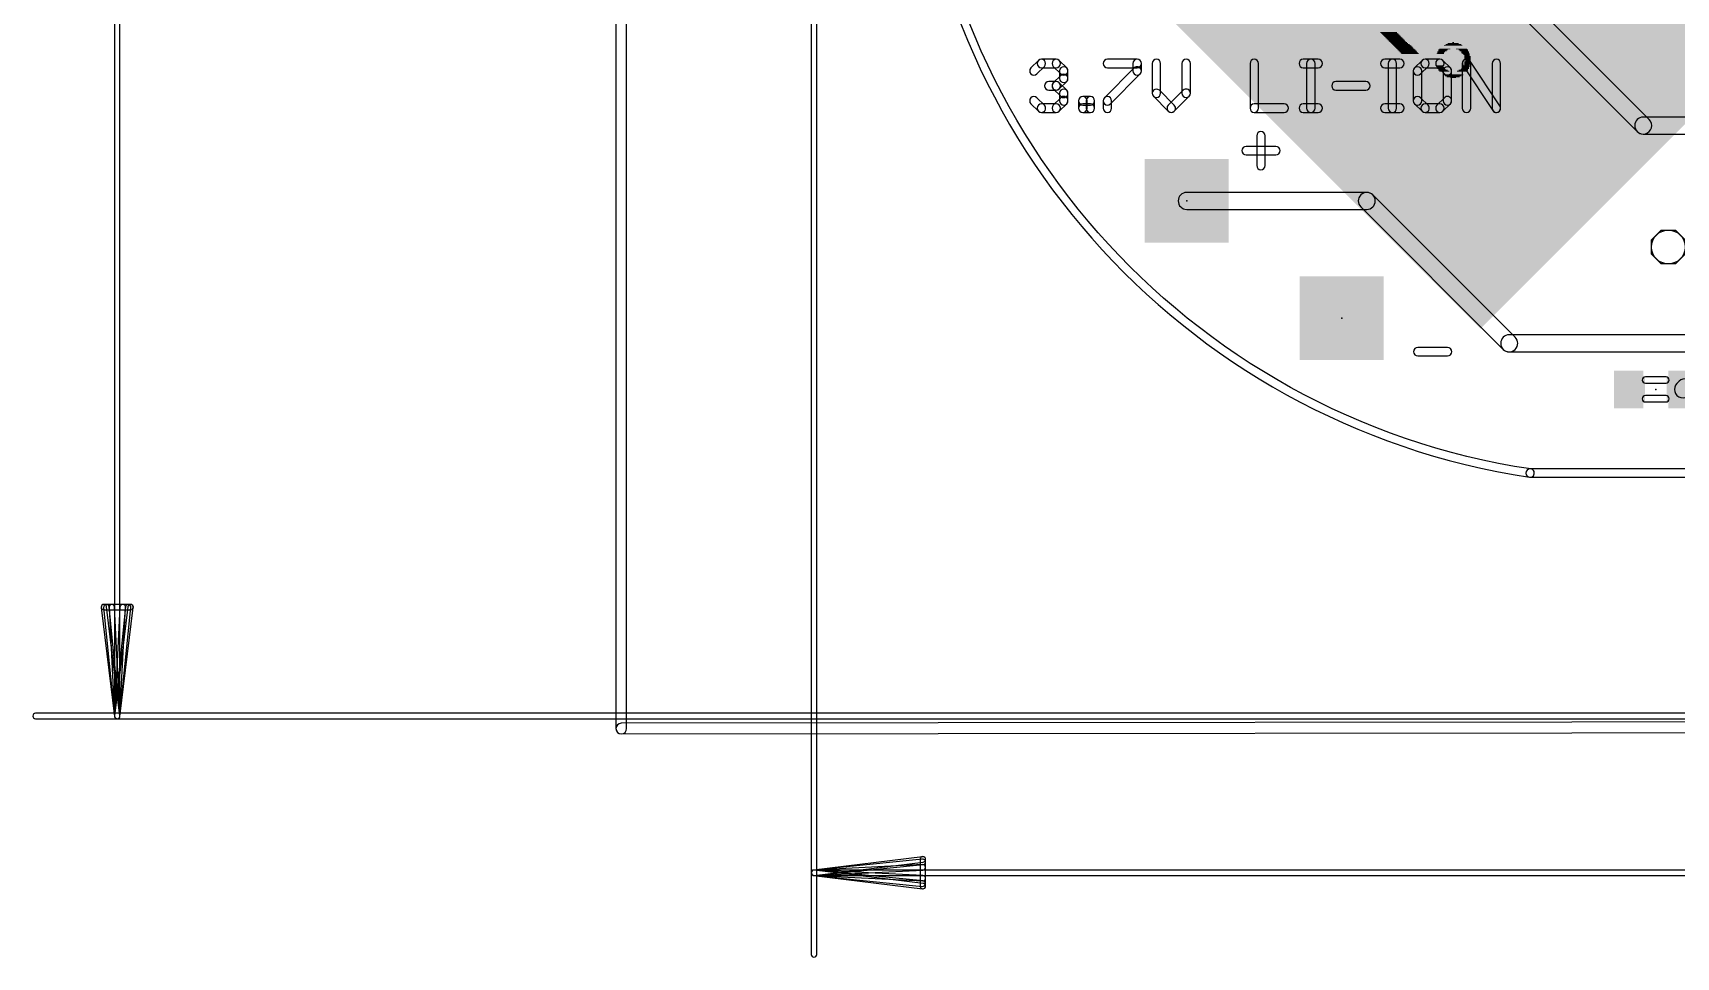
# Model space of a CAD drawing. Extents: x -21 to 88, y -12 to 76.
# Drawn here: x -20.85 to 18.39, y -11.56 to 10.51 of the extents above; entities that cross this region are included whole.
import ezdxf

# ---------------------------------------------------------------- set-up
doc = ezdxf.new("R2010")
doc.units = 0
for name, color, linetype in [('1', 22, 'CONTINUOUS'), ('16', 175, 'CONTINUOUS'), ('18', 82, 'CONTINUOUS'), ('20', 7, 'CONTINUOUS'), ('21', 253, 'CONTINUOUS'), ('22', 253, 'CONTINUOUS'), ('23', 7, 'CONTINUOUS'), ('51', 253, 'CONTINUOUS')]:
    doc.layers.add(name, color=color, linetype=linetype)

# ---------------------------------------------------------------- blocks, each defined once
blk = doc.blocks.new('RECT')
blk.add_solid([(-0.5, -0.5), (0.5, -0.5), (-0.5, 0.5), (0.5, 0.5)])
blk = doc.blocks.new('OCTAGONV')
blk.add_lwpolyline([(-0.5, -0.2071), (-0.5, 0.2071), (-0.2071, 0.5), (0.2071, 0.5), (0.5, 0.2071), (0.5, -0.2071), (0.2071, -0.5), (-0.2071, -0.5)], close=True)
blk = doc.blocks.new('ROUNDV')
blk.add_circle((0, 0), 0.5)

msp = doc.modelspace()

# ---------------------------------------------------------------- linework, layer by layer
at = {"layer": '1'}
for points in [[(-6.927, 33.125), (-6.927, -6.1, 1), (-6.673, -6.1), (-6.673, 33.125, 1)], [(17.7437, 8.4437), (5.4937, 20.6937, 1), (5.2063, 20.4063), (17.4563, 8.1563, 1)], [(25.1, 8.5032), (17.6, 8.5032, 1), (17.6, 8.0968), (25.1, 8.0968, 1)], [(6.7, 6.2968), (11, 6.2968, 1), (11, 6.7032), (6.7, 6.7032, 1)], [(14.5437, 3.2437), (11.1437, 6.6437, 1), (10.8563, 6.3563), (14.2563, 2.9563, 1)], [(21.1, 3.3032), (14.4, 3.3032, 1), (14.4, 2.8968), (21.1, 2.8968, 1)], [(18.4563, 2.1937), (18.4063, 2.1437, 1), (18.6937, 1.8563), (18.7437, 1.9063, 1)], [(-6.7999, -6.227), (84.0001, -6.127, 1), (83.9999, -5.873), (-6.8001, -5.973, 1)]]:
    msp.add_lwpolyline(points, format="xyb", close=True, dxfattribs=at)
at = {"layer": '16'}
for points in [[(-6.673, -6.1), (-6.673, 33.125, 1), (-6.927, 33.125), (-6.927, -6.1, 1)], [(83.9999, -5.873), (-6.8001, -5.973, 1), (-6.7999, -6.227), (84.0001, -6.127, 1)]]:
    msp.add_lwpolyline(points, format="xyb", close=True, dxfattribs=at)
at = {"layer": '20'}
for points in [[(0.3, 16.7024, 1), (0.1, 16.6976, 0.364), (14.885, -0.0989, 1), (14.915, 0.0989, -0.364)], [(14.9, -0.1), (57.1, -0.1, 1), (57.1, 0.1), (14.9, 0.1, 1)]]:
    msp.add_lwpolyline(points, format="xyb", close=True, dxfattribs=at)
at = {"layer": '21'}
for points in [[(3.1239, 9.532), (3.3018, 9.71, 1), (3.1582, 9.8537), (2.9802, 9.6757, 1)], [(3.23, 9.6802), (3.5859, 9.6802, 1), (3.5859, 9.8834), (3.23, 9.8834, 1)], [(3.5141, 9.71), (3.692, 9.532, 1), (3.8357, 9.6757), (3.6578, 9.8537, 1)], [(4.8061, 9.6802), (5.518, 9.6802, 1), (5.518, 9.8834), (4.8061, 9.8834, 1)], [(5.4164, 9.7818), (5.4164, 9.6039, 1), (5.6196, 9.6039), (5.6196, 9.7818, 1)], [(5.8739, 9.7818), (5.8739, 9.07, 1), (6.0771, 9.07), (6.0771, 9.7818, 1)], [(6.789, 9.07), (6.789, 9.7818, 1), (6.5857, 9.7818), (6.5857, 9.07, 1)], [(8.2127, 9.7818), (8.2127, 8.7141, 1), (8.4159, 8.7141), (8.4159, 9.7818, 1)], [(9.4837, 9.6802), (9.8396, 9.6802, 1), (9.8396, 9.8834), (9.4837, 9.8834, 1)], [(9.7633, 8.7141), (9.7633, 9.7818, 1), (9.5601, 9.7818), (9.5601, 8.7141, 1)], [(11.4327, 9.6802), (11.7886, 9.6802, 1), (11.7886, 9.8834), (11.4327, 9.8834, 1)], [(11.7123, 8.7141), (11.7123, 9.7818, 1), (11.5091, 9.7818), (11.5091, 8.7141, 1)], [(12.3184, 9.8537), (12.1405, 9.6757, 1), (12.2842, 9.532), (12.4621, 9.71, 1)], [(12.7462, 9.8834), (12.3903, 9.8834, 1), (12.3903, 9.6802), (12.7462, 9.6802, 1)], [(12.996, 9.6757), (12.818, 9.8537, 1), (12.6743, 9.71), (12.8523, 9.532, 1)], [(13.2972, 9.7255), (14.009, 8.6577, 1), (14.1781, 8.7705), (13.4663, 9.8382, 1)], [(13.4833, 8.7141), (13.4833, 9.7818, 1), (13.2801, 9.7818), (13.2801, 8.7141, 1)], [(14.1951, 8.7141), (14.1951, 9.7818, 1), (13.9919, 9.7818), (13.9919, 8.7141, 1)], [(3.692, 9.4977), (3.5141, 9.3198, 1), (3.6578, 9.1761), (3.8357, 9.3541, 1)], [(3.6623, 9.6039), (3.6623, 9.4259, 1), (3.8655, 9.4259), (3.8655, 9.6039, 1)], [(5.4461, 9.6757), (4.7343, 8.9639, 1), (4.878, 8.8202), (5.5898, 9.532, 1)], [(12.1107, 9.6039), (12.1107, 8.8921, 1), (12.3139, 8.8921), (12.3139, 9.6039, 1)], [(13.0257, 8.8921), (13.0257, 9.6039, 1), (12.8225, 9.6039), (12.8225, 8.8921, 1)], [(3.5859, 9.3496), (3.408, 9.3496, 1), (3.408, 9.1464), (3.5859, 9.1464, 1)], [(3.5141, 9.1761), (3.692, 8.9982, 1), (3.8357, 9.1418), (3.6578, 9.3198, 1)], [(3.6623, 9.07), (3.6623, 8.8921, 1), (3.8655, 8.8921), (3.8655, 9.07, 1)], [(5.9037, 8.9982), (6.2596, 8.6423, 1), (6.4033, 8.7859), (6.0474, 9.1418, 1)], [(6.4033, 8.6423), (6.7592, 8.9982, 1), (6.6155, 9.1418), (6.2596, 8.7859, 1)], [(10.2633, 9.1464), (10.9751, 9.1464, 1), (10.9751, 9.3496), (10.2633, 9.3496, 1)], [(3.3018, 8.7859), (3.1239, 8.9639, 1), (2.9802, 8.8202), (3.1582, 8.6423, 1)], [(3.5859, 8.8157), (3.23, 8.8157, 1), (3.23, 8.6125), (3.5859, 8.6125, 1)], [(3.692, 8.9639), (3.5141, 8.7859, 1), (3.6578, 8.6423), (3.8357, 8.8202, 1)], [(4.3231, 8.7141), (4.3231, 8.8921, 1), (4.1198, 8.8921), (4.1198, 8.7141, 1)], [(4.2214, 8.7905), (4.3994, 8.7905, 1), (4.3994, 8.9937), (4.2214, 8.9937, 1)], [(4.3994, 8.8157), (4.2214, 8.8157, 1), (4.2214, 8.6125), (4.3994, 8.6125, 1)], [(4.2978, 8.8921), (4.2978, 8.7141, 1), (4.501, 8.7141), (4.501, 8.8921, 1)], [(4.7045, 8.8921), (4.7045, 8.7141, 1), (4.9077, 8.7141), (4.9077, 8.8921, 1)], [(8.3143, 8.6125), (9.0261, 8.6125, 1), (9.0261, 8.8157), (8.3143, 8.8157, 1)], [(9.4837, 8.6125), (9.8396, 8.6125, 1), (9.8396, 8.8157), (9.4837, 8.8157, 1)], [(11.4327, 8.6125), (11.7886, 8.6125, 1), (11.7886, 8.8157), (11.4327, 8.8157, 1)], [(12.1405, 8.8202), (12.3184, 8.6423, 1), (12.4621, 8.7859), (12.2842, 8.9639, 1)], [(12.3903, 8.6125), (12.7462, 8.6125, 1), (12.7462, 8.8157), (12.3903, 8.8157, 1)], [(12.818, 8.6423), (12.996, 8.8202, 1), (12.8523, 8.9639), (12.6743, 8.7859, 1)], [(8.3712, 8.0564), (8.3712, 7.3445, 1), (8.5744, 7.3445), (8.5744, 8.0564, 1)], [(8.1169, 7.5989), (8.8287, 7.5989, 1), (8.8287, 7.8021), (8.1169, 7.8021, 1)], [(12.2169, 2.7989), (12.9287, 2.7989, 1), (12.9287, 3.0021), (12.2169, 3.0021, 1)]]:
    msp.add_lwpolyline(points, format="xyb", close=True, dxfattribs=at)
at = {"layer": '23'}
for p in [(6.7, 6.5), (10.4, 3.7), (17.9, 2)]:
    msp.add_point(p, dxfattribs=at)
at = {"layer": '51'}
for points in [[(-18.9006, 47.6), (-18.9006, -5.8, 1), (-18.7706, -5.8), (-18.7706, 47.6, 1)], [(-2.265, 40.8), (-2.265, -11.4924, 1), (-2.135, -11.4924), (-2.135, 40.8, 1)], [(17.655, 2.1478), (18.145, 2.1478, 1), (18.145, 2.3002), (17.655, 2.3002, 1)], [(18.145, 1.8522), (17.655, 1.8522, 1), (17.655, 1.6998), (18.145, 1.6998, 1)], [(-18.7711, -5.7921), (-19.0903, -3.1921, 1), (-19.2194, -3.2079), (-18.9001, -5.8079, 1)], [(-19.1548, -3.265), (-18.5164, -3.265, 1), (-18.5164, -3.135), (-19.1548, -3.135, 1)], [(-18.7709, -5.7935), (-19.0309, -3.1935, 1), (-19.1603, -3.2065), (-18.9003, -5.8065, 1)], [(-18.7707, -5.7968), (-18.9007, -3.1968, 1), (-19.0305, -3.2032), (-18.9005, -5.8032, 1)], [(-18.5809, -3.1921), (-18.9001, -5.7921, 1), (-18.7711, -5.8079), (-18.4518, -3.2079, 1)], [(-18.7705, -3.1968), (-18.9005, -5.7968, 1), (-18.7707, -5.8032), (-18.6407, -3.2032, 1)], [(-18.6403, -3.1935), (-18.9003, -5.7935, 1), (-18.7709, -5.8065), (-18.5109, -3.2065, 1)], [(46, -5.735), (-20.7856, -5.735, 1), (-20.7856, -5.865), (46, -5.865, 1)], [(-2.1921, -9.6069), (0.4079, -9.2877, 1), (0.3921, -9.1587), (-2.2079, -9.4779, 1)], [(-2.1935, -9.6071), (0.4065, -9.3471, 1), (0.3935, -9.2177), (-2.2065, -9.4777, 1)], [(-2.1968, -9.6073), (0.4032, -9.4773, 1), (0.3968, -9.3475), (-2.2032, -9.4775, 1)], [(0.335, -9.2232), (0.335, -9.8617, 1), (0.465, -9.8617), (0.465, -9.2232, 1)], [(-2.2, -9.6074), (82.5, -9.6074, 1), (82.5, -9.4774), (-2.2, -9.4774, 1)], [(0.4079, -9.7971), (-2.1921, -9.4779, 1), (-2.2079, -9.6069), (0.3921, -9.9262, 1)], [(0.4032, -9.6075), (-2.1968, -9.4775, 1), (-2.2032, -9.6073), (0.3968, -9.7373, 1)], [(0.4065, -9.7377), (-2.1935, -9.4777, 1), (-2.2065, -9.6071), (0.3935, -9.8671, 1)]]:
    msp.add_lwpolyline(points, format="xyb", close=True, dxfattribs=at)

# ---------------------------------------------------------------- block references
at = {"layer": '1'}
for p, xscale, yscale in [((6.7, 6.5), 2, 2), ((10.4, 3.7), 2, 2), ((17.25, 2), 0.7, 0.9), ((18.55, 2), 0.7, 0.9)]:
    msp.add_blockref('RECT', p, dxfattribs=dict(at, xscale=xscale, yscale=yscale))
at = {"layer": '18', "xscale": 0.808, "yscale": 0.808}
for name in ['OCTAGONV', 'ROUNDV', 'ROUNDV', 'OCTAGONV']:
    msp.add_blockref(name, (18.2, 5.4), dxfattribs=at)
at = {"layer": '22', "rotation": 180}
for p, xscale, yscale in [((8.8843, 10.5244), 1.6976, 0.022), ((8.9063, 10.5024), 1.6976, 0.022), ((8.9284, 10.4803), 1.6976, 0.022), ((8.9614, 10.4583), 1.6756, 0.0221), ((8.9835, 10.4362), 1.6756, 0.022), ((9.6559, 10.4142), 2.9323, 0.022), ((9.6449, 10.3921), 2.8661, 0.022), ((9.6449, 10.3701), 2.822, 0.022), ((9.6449, 10.348), 2.7339, 0.022), ((9.6449, 10.326), 2.6898, 0.022), ((9.6449, 10.3039), 2.6016, 0.022), ((9.6449, 10.2819), 2.5134, 0.022), ((9.6449, 10.2598), 2.4693, 0.022), ((9.6449, 10.2378), 2.3811, 0.0221), ((9.6449, 10.2157), 2.2929, 0.022), ((9.6449, 10.1937), 2.2047, 0.022), ((10.5048, 10.4362), 1.2787, 0.022), ((10.5268, 10.4583), 1.2787, 0.0221), ((10.5599, 10.4803), 1.3008, 0.022), ((10.5819, 10.5024), 1.3008, 0.022), ((10.604, 10.5244), 1.3008, 0.022), ((11.5189, 10.5244), 0.3969, 0.022), ((11.541, 10.5024), 0.3969, 0.022), ((11.563, 10.4803), 0.3969, 0.022), ((11.5851, 10.4583), 0.3969, 0.0221), ((11.6071, 10.4362), 0.3968, 0.022), ((11.6292, 10.4142), 0.3968, 0.022), ((11.6512, 10.3921), 0.3969, 0.022), ((11.6733, 10.3701), 0.3969, 0.022), ((11.6953, 10.348), 0.3969, 0.022), ((11.7173, 10.326), 0.3969, 0.022), ((11.7394, 10.3039), 0.3969, 0.022), ((11.7614, 10.2819), 0.3969, 0.022), ((11.7835, 10.2598), 0.3969, 0.022), ((11.8166, 10.2378), 0.4189, 0.0221), ((11.8386, 10.2157), 0.4189, 0.022), ((11.8607, 10.1937), 0.4189, 0.022), ((13.0622, 10.1937), 0.5291, 0.022), ((13.0622, 10.2157), 0.4409, 0.022), ((13.0732, 10.2378), 0.3748, 0.0221), ((13.0622, 10.2598), 0.2646, 0.022), ((13.0622, 10.2819), 0.0441, 0.022), ((9.6449, 10.1716), 2.1165, 0.022), ((9.6449, 10.1496), 2.0283, 0.022), ((9.6559, 10.1276), 1.9181, 0.022), ((9.6449, 10.1055), 1.8079, 0.022), ((9.6449, 10.0835), 1.6756, 0.022), ((9.6449, 10.0614), 1.5433, 0.022), ((9.6449, 10.0394), 1.411, 0.0221), ((9.6559, 10.0173), 1.2567, 0.022), ((9.6559, 9.9953), 1.0803, 0.022), ((9.6449, 9.9732), 0.8378, 0.022), ((9.6559, 9.9512), 0.5071, 0.022), ((11.8827, 10.1716), 0.4189, 0.022), ((11.9047, 10.1496), 0.4189, 0.022), ((11.9268, 10.1276), 0.4189, 0.022), ((11.9488, 10.1055), 0.4189, 0.022), ((11.9709, 10.0835), 0.4189, 0.022), ((11.9929, 10.0614), 0.4189, 0.022), ((12.015, 10.0394), 0.4189, 0.0221), ((12.037, 10.0173), 0.4189, 0.022), ((12.3457, 9.9953), 0.948, 0.022), ((12.3457, 9.9732), 0.9039, 0.022), ((12.3567, 9.9512), 0.8819, 0.022), ((12.3677, 9.9291), 0.8598, 0.022), ((12.3788, 9.9071), 0.8378, 0.022), ((12.3898, 9.885), 0.8157, 0.022), ((12.3898, 9.863), 0.7717, 0.022), ((12.4008, 9.8409), 0.7496, 0.022), ((12.4229, 9.8189), 0.7496, 0.0221), ((12.7536, 10.0173), 0.1764, 0.022), ((12.7756, 10.0614), 0.1764, 0.022), ((12.7646, 10.0394), 0.1543, 0.0221), ((12.8197, 10.1055), 0.2205, 0.022), ((12.8087, 10.0835), 0.1984, 0.022), ((12.8638, 10.1276), 0.2646, 0.022), ((13.0622, 10.1496), 0.6173, 0.022), ((13.0622, 10.1716), 0.5732, 0.022), ((13.2607, 10.1276), 0.2646, 0.022), ((13.3047, 10.1055), 0.2205, 0.022), ((13.3158, 10.0835), 0.1984, 0.022), ((13.3488, 10.0614), 0.1764, 0.022), ((13.3488, 10.0394), 0.1764, 0.0221), ((13.3709, 10.0173), 0.1764, 0.022), ((13.3819, 9.9953), 0.1543, 0.022), ((13.3929, 9.9732), 0.1323, 0.022), ((13.404, 9.9512), 0.1543, 0.022), ((13.404, 9.9291), 0.1543, 0.022), ((13.404, 9.9071), 0.1543, 0.022), ((13.404, 9.885), 0.1543, 0.022), ((13.404, 9.8189), 0.1543, 0.0221), ((13.415, 9.863), 0.1323, 0.022), ((13.415, 9.8409), 0.1323, 0.022), ((12.4339, 9.7968), 0.7276, 0.022), ((12.4449, 9.7748), 0.7055, 0.022), ((12.4559, 9.7528), 0.6835, 0.022), ((12.7425, 9.7307), 0.1543, 0.022), ((12.7425, 9.7087), 0.1543, 0.022), ((12.7756, 9.6646), 0.1764, 0.022), ((12.7646, 9.6866), 0.1543, 0.022), ((12.8197, 9.6205), 0.2205, 0.0221), ((12.7977, 9.6425), 0.1764, 0.022), ((12.8528, 9.5984), 0.2425, 0.022), ((13.0622, 9.5764), 0.6173, 0.022), ((13.0622, 9.5543), 0.5732, 0.022), ((13.0622, 9.5323), 0.5291, 0.022), ((13.0622, 9.5102), 0.485, 0.022), ((13.0622, 9.4882), 0.3969, 0.022), ((13.0622, 9.4661), 0.3087, 0.022), ((13.0622, 9.4441), 0.1323, 0.022), ((13.2717, 9.5984), 0.2425, 0.022), ((13.3047, 9.6205), 0.2205, 0.0221), ((13.3268, 9.6425), 0.1764, 0.022), ((13.3488, 9.6646), 0.1764, 0.022), ((13.3599, 9.6866), 0.1543, 0.022), ((13.3819, 9.7307), 0.1543, 0.022), ((13.3819, 9.7087), 0.1543, 0.022), ((13.3929, 9.7528), 0.1323, 0.022), ((13.404, 9.7968), 0.1543, 0.022), ((13.404, 9.7748), 0.1543, 0.022)]:
    msp.add_blockref('RECT', p, dxfattribs=dict(at, xscale=xscale, yscale=yscale))
at = {"layer": '51', "xscale": 24, "yscale": 18, "rotation": 45}
msp.add_blockref('RECT', (15.8364, 18.3026), dxfattribs=at)
at = {"layer": '51', "xscale": 0.3, "yscale": 0.5999}
for p in [(17.496, 1.9952), (18.3088, 1.9952)]:
    msp.add_blockref('RECT', p, dxfattribs=at)

doc.saveas('drawing.dxf')
